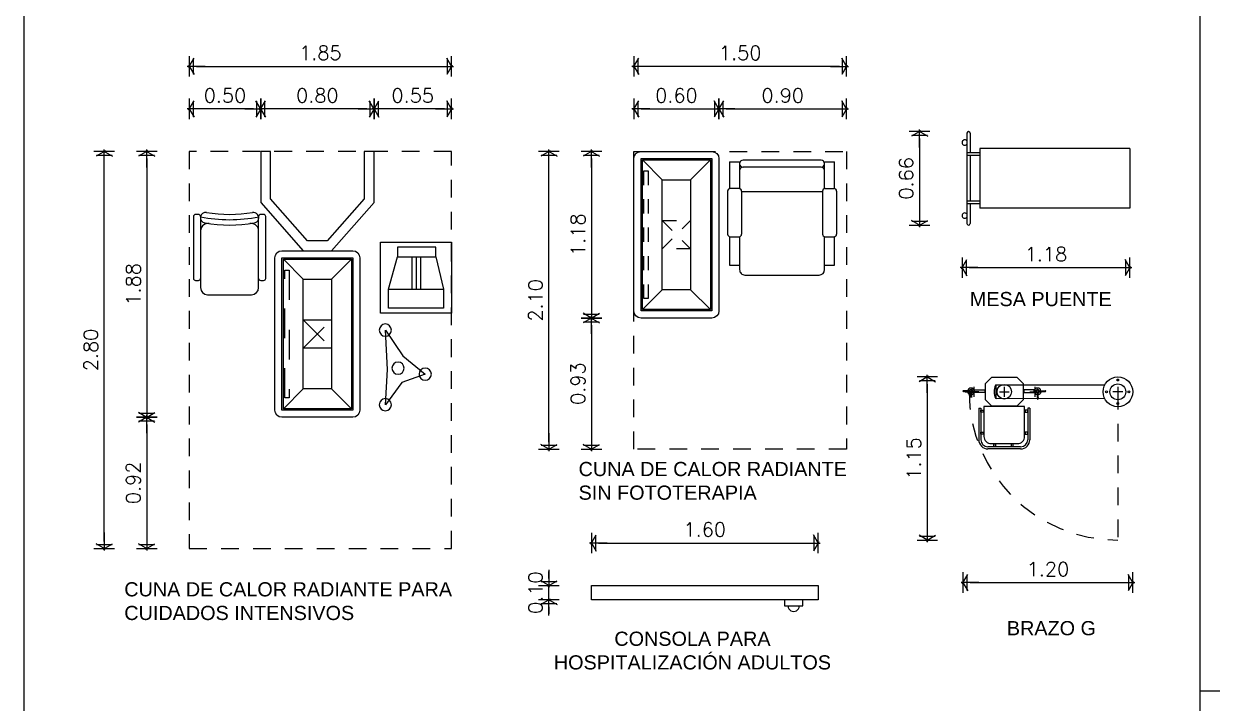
# Model space of a CAD drawing. Header units: millimetres. Extents: x 0 to 17, y -4 to 10.
# Drawn here: x 0 to 8.39, y -0.09 to 4.71 of the extents above; entities that cross this region are included whole.
import ezdxf

# ---------------------------------------------------------------- set-up
doc = ezdxf.new("R2010")
doc.units = ezdxf.units.MM
doc.header["$MEASUREMENT"] = 0
for name, pattern in [('HIDDEN1', [0.07, 0.035, -0.035]), ('HIDDEN2', [0.1875, 0.125, -0.0625]), ('TOCOCIRUGIA$0$HIDDEN1', [0.07, 0.035, -0.035])]:
    doc.linetypes.add(name, pattern=pattern)
for name, color, linetype in [('Cot', 8, 'Continuous'), ('Mob', 8, 'Continuous'), ('Proy', 9, 'HIDDEN2'), ('Tex', 2, 'Continuous')]:
    doc.layers.add(name, color=color, linetype=linetype)
doc.styles.add('ARIAL', font='arial.ttf')
doc.styles.add('ROMANS', font='romans.shx')
doc.dimstyles.new('PAÑO', dxfattribs={"dimscale": 0.5, "dimtxt": 0.2, "dimasz": 0.1, "dimexe": 0.18, "dimexo": 0.0625, "dimgap": 0.09, "dimtad": 1, "dimzin": 0, "dimdsep": 46, "dimtxsty": 'ROMANS', "dimblk1": 'COTP', "dimblk2": 'COTP', "dimsah": 1, "dimcen": 0.09, "dimse1": 1, "dimse2": 1, "dimclrd": 256, "dimclrt": 2, "dimaunit": 1, "dimadec": 0, "dimazin": 0, "dimtfac": 1, "dimtix": 1, "dimtmove": 2, "dimatfit": 0, "dimldrblk": 'COTP', "dimfxl": 0.18, "dimtolj": 1, "dimtzin": 0, "dimarcsym": 0})

# ---------------------------------------------------------------- blocks, each defined once
blk = doc.blocks.new('CUNA')
for p, q in [((-0.05, 0.5875), (-0.55, 0.5875)), ((-0.6, 0.5375), (-0.6, -0.5375)), ((-0.55, 0.5375), (-0.55, -0.5375)), ((-0.05, 0.5375), (-0.55, 0.5375)), ((-0.54, 0.5275), (-0.54, -0.5275)), ((-0.06, 0.5275), (-0.54, 0.5275)), ((-0.4, 0.3875), (-0.54, 0.5275)), ((-0.06, 0.5275), (-0.2, 0.3875)), ((-0.06, -0.5275), (-0.06, 0.5275)), ((-0.05, -0.5375), (-0.05, 0.5375)), ((0, -0.5375), (0, 0.5375)), ((-0.4, 0.3875), (-0.4, -0.3875)), ((-0.2, 0.3875), (-0.4, 0.3875)), ((-0.2, -0.3875), (-0.2, 0.3875)), ((-0.4, -0.3875), (-0.54, -0.5275)), ((-0.4, -0.3875), (-0.2, -0.3875)), ((-0.2, -0.3875), (-0.06, -0.5275)), ((-0.55, -0.5375), (-0.05, -0.5375)), ((-0.54, -0.5275), (-0.06, -0.5275)), ((-0.55, -0.5875), (-0.05, -0.5875))]:
    blk.add_line(p, q)
at = {"linetype": 'HIDDEN1'}
for p, q in [((-0.1008, 0.45), (-0.1008, -0.45)), ((-0.0708, 0.45), (-0.1008, 0.45)), ((-0.0708, -0.45), (-0.0708, 0.45)), ((-0.4, 0.1), (-0.4, -0.1)), ((-0.2, 0.1), (-0.4, 0.1)), ((-0.2, -0.1), (-0.4, 0.1)), ((-0.2, 0.1), (-0.4, -0.1)), ((-0.2, -0.1), (-0.2, 0.1)), ((-0.4, -0.1), (-0.2, -0.1)), ((-0.1008, -0.45), (-0.0708, -0.45))]:
    blk.add_line(p, q, dxfattribs=at)
for centre, start, end in [((-0.55, 0.5375), 90, 180), ((-0.05, 0.5375), 0, 90), ((-0.55, -0.5375), 180, 270), ((-0.05, -0.5375), 270, 0)]:
    blk.add_arc(centre, 0.05, start, end)
blk = doc.blocks.new('470')
for p, q in [((-0.74, 0.37), (-0.74, 0.3)), ((-0.54, 0.37), (-0.74, 0.37)), ((-0.54, 0.3657), (-0.54, 0.3043)), ((-0.219, 0.3847), (-0.521, 0.3847)), ((-0.0106, 0.37), (-0.2, 0.37)), ((-0.2, 0.3043), (-0.2, 0.3657)), ((-0.0106, 0.37), (-0.0106, 0.3)), ((-0.81, 0.262), (-0.81, -0.262)), ((-0.54, 0.3), (-0.772, 0.3)), ((-0.219, 0.2853), (-0.521, 0.2853)), ((-0.2244, -0.2853), (-0.2244, 0.2853)), ((-0.0106, 0.3), (-0.2, 0.3)), ((-0.05, -0.275), (-0.05, 0.275)), ((0, -0.275), (0, 0.275)), ((-0.772, -0.3), (-0.54, -0.3)), ((-0.74, -0.3), (-0.74, -0.37)), ((-0.54, -0.3), (-0.54, -0.37)), ((-0.219, -0.2853), (-0.521, -0.2853)), ((-0.2, -0.3), (-0.0106, -0.3)), ((-0.2, -0.3043), (-0.2, -0.3657)), ((-0.0106, -0.3), (-0.0106, -0.37)), ((-0.74, -0.37), (-0.54, -0.37)), ((-0.219, -0.3847), (-0.521, -0.3847)), ((-0.2, -0.37), (-0.0106, -0.37))]:
    blk.add_line(p, q)
for centre, radius, start, end in [((-0.521, 0.3657), 0.019, 90, 180), ((-0.219, 0.3657), 0.019, 0, 90), ((-0.772, 0.262), 0.038, 90, 180), ((-0.521, 0.3043), 0.019, 180, 270), ((-0.219, 0.3043), 0.019, 270, 0), ((-0.075, 0.275), 0.025, 0, 90), ((-0.025, 0.275), 0.025, 0, 180), ((-0.772, -0.262), 0.038, 180, 270), ((-0.521, -0.3043), 0.019, 90, 180), ((-0.219, -0.3043), 0.019, 0, 90), ((-0.075, -0.275), 0.025, 270, 0), ((-0.025, -0.275), 0.025, 180, 0), ((-0.521, -0.3657), 0.019, 180, 270), ((-0.219, -0.3657), 0.019, 270, 0)]:
    blk.add_arc(centre, radius, start, end)
blk = doc.blocks.new('COTP')
at = {"color": 0}
for p, q in [((-2.24, 0), (0.28, 0)), ((0, -1.45), (0, 1.45))]:
    blk.add_line(p, q, dxfattribs=at)
at = {"color": 2}
for p, q in [((0.1, -0.17), (-0.67, 1.16)), ((0.1, 0.17), (-0.67, -1.16)), ((-0.56, -1.11), (-0.56, 1.11))]:
    blk.add_line(p, q, dxfattribs=at)
blk = doc.blocks.new('*D58')
at = {"layer": 'Cot', "lineweight": -2, "transparency": 16777216}
blk.add_line((4.3553, 4.1046), (4.8553, 4.1046), dxfattribs=at)
at = {"layer": 'Defpoints', "color": 0, "transparency": 16777216}
for p in [(4.9053, 4.1046), (4.3053, 3.8046), (4.9053, 3.7546)]:
    blk.add_point(p, dxfattribs=at)
at = {"layer": 'Cot', "lineweight": -2, "transparency": 16777216, "xscale": 0.05, "yscale": 0.05, "zscale": 0.05, "rotation": 180}
blk.add_blockref('COTP', (4.3053, 4.1046), dxfattribs=at)
at = {"layer": 'Cot', "lineweight": -2, "transparency": 16777216, "xscale": 0.05, "yscale": 0.05, "zscale": 0.05}
blk.add_blockref('COTP', (4.9053, 4.1046), dxfattribs=at)
at = {"layer": 'Cot', "color": 2, "transparency": 16777216, "insert": (4.6053, 4.1996), "char_height": 0.1, "attachment_point": 5, "style": 'ROMANS'}
blk.add_mtext('\\A1;0.60', dxfattribs=at)
blk = doc.blocks.new('*D59')
at = {"layer": 'Cot', "lineweight": -2, "transparency": 16777216}
blk.add_line((4.9553, 4.1046), (5.7553, 4.1046), dxfattribs=at)
at = {"layer": 'Defpoints', "color": 0, "transparency": 16777216}
for p in [(5.8053, 4.1046), (5.8053, 3.8046), (4.9053, 3.7546)]:
    blk.add_point(p, dxfattribs=at)
at = {"layer": 'Cot', "lineweight": -2, "transparency": 16777216, "xscale": 0.05, "yscale": 0.05, "zscale": 0.05, "rotation": 180}
blk.add_blockref('COTP', (4.9053, 4.1046), dxfattribs=at)
at = {"layer": 'Cot', "lineweight": -2, "transparency": 16777216, "xscale": 0.05, "yscale": 0.05, "zscale": 0.05}
blk.add_blockref('COTP', (5.8053, 4.1046), dxfattribs=at)
at = {"layer": 'Cot', "color": 2, "transparency": 16777216, "insert": (5.3553, 4.1996), "char_height": 0.1, "attachment_point": 5, "style": 'ROMANS'}
blk.add_mtext('\\A1;0.90', dxfattribs=at)
blk = doc.blocks.new('*D60')
at = {"layer": 'Cot', "lineweight": -2, "transparency": 16777216}
blk.add_line((5.7553, 4.4046), (4.3553, 4.4046), dxfattribs=at)
at = {"layer": 'Defpoints', "color": 0, "transparency": 16777216}
for p in [(4.3053, 4.4046), (4.3053, 3.8046), (5.8053, 3.8046)]:
    blk.add_point(p, dxfattribs=at)
at = {"layer": 'Cot', "lineweight": -2, "transparency": 16777216, "xscale": 0.05, "yscale": 0.05, "zscale": 0.05, "rotation": 180}
blk.add_blockref('COTP', (4.3053, 4.4046), dxfattribs=at)
at = {"layer": 'Cot', "lineweight": -2, "transparency": 16777216, "xscale": 0.05, "yscale": 0.05, "zscale": 0.05}
blk.add_blockref('COTP', (5.8053, 4.4046), dxfattribs=at)
at = {"layer": 'Cot', "color": 2, "transparency": 16777216, "insert": (5.0553, 4.4996), "char_height": 0.1, "attachment_point": 5, "style": 'ROMANS'}
blk.add_mtext('\\A1;1.50', dxfattribs=at)
blk = doc.blocks.new('*D61')
at = {"layer": 'Cot', "lineweight": -2, "transparency": 16777216}
blk.add_line((4.0053, 3.7546), (4.0053, 2.6796), dxfattribs=at)
at = {"layer": 'Defpoints', "color": 0, "transparency": 16777216}
for p in [(4.6053, 3.8046), (4.0053, 2.6296), (4.6053, 2.6296)]:
    blk.add_point(p, dxfattribs=at)
at = {"layer": 'Cot', "lineweight": -2, "transparency": 16777216, "xscale": 0.05, "yscale": 0.05, "zscale": 0.05}
for p, rotation in [((4.0053, 3.8046), 90), ((4.0053, 2.6296), 270)]:
    blk.add_blockref('COTP', p, dxfattribs=dict(at, rotation=rotation))
at = {"layer": 'Cot', "color": 2, "transparency": 16777216, "insert": (3.9103, 3.2171), "char_height": 0.1, "attachment_point": 5, "rotation": 90, "style": 'ROMANS'}
blk.add_mtext('\\A1;1.18', dxfattribs=at)
blk = doc.blocks.new('*D62')
at = {"layer": 'Cot', "lineweight": -2, "transparency": 16777216}
blk.add_line((4.0053, 2.5796), (4.0053, 1.7546), dxfattribs=at)
at = {"layer": 'Defpoints', "color": 0, "transparency": 16777216}
for p in [(4.6053, 2.6296), (4.0053, 1.7046), (4.3053, 1.7046)]:
    blk.add_point(p, dxfattribs=at)
at = {"layer": 'Cot', "lineweight": -2, "transparency": 16777216, "xscale": 0.05, "yscale": 0.05, "zscale": 0.05}
for p, rotation in [((4.0053, 2.6296), 90), ((4.0053, 1.7046), 270)]:
    blk.add_blockref('COTP', p, dxfattribs=dict(at, rotation=rotation))
at = {"layer": 'Cot', "color": 2, "transparency": 16777216, "insert": (3.9103, 2.1671), "char_height": 0.1, "attachment_point": 5, "rotation": 90, "style": 'ROMANS'}
blk.add_mtext('\\A1;0.93', dxfattribs=at)
blk = doc.blocks.new('*D63')
at = {"layer": 'Cot', "lineweight": -2, "transparency": 16777216}
blk.add_line((3.7053, 1.7546), (3.7053, 3.7546), dxfattribs=at)
at = {"layer": 'Defpoints', "color": 0, "transparency": 16777216}
for p in [(3.7053, 3.8046), (4.3053, 3.8046), (4.3053, 1.7046)]:
    blk.add_point(p, dxfattribs=at)
at = {"layer": 'Cot', "lineweight": -2, "transparency": 16777216, "xscale": 0.05, "yscale": 0.05, "zscale": 0.05}
for p, rotation in [((3.7053, 3.8046), 90), ((3.7053, 1.7046), 270)]:
    blk.add_blockref('COTP', p, dxfattribs=dict(at, rotation=rotation))
at = {"layer": 'Cot', "color": 2, "transparency": 16777216, "insert": (3.6103, 2.7546), "char_height": 0.1, "attachment_point": 5, "rotation": 90, "style": 'ROMANS'}
blk.add_mtext('\\A1;2.10', dxfattribs=at)
blk = doc.blocks.new('TOCOCIRUGIA$0$CUNA')
for p, q in [((-0.05, 0.5875), (-0.55, 0.5875)), ((-0.6, 0.5375), (-0.6, -0.5375)), ((-0.55, 0.5375), (-0.55, -0.5375)), ((-0.05, 0.5375), (-0.55, 0.5375)), ((-0.54, 0.5275), (-0.54, -0.5275)), ((-0.06, 0.5275), (-0.54, 0.5275)), ((-0.4, 0.3875), (-0.54, 0.5275)), ((-0.06, 0.5275), (-0.2, 0.3875)), ((-0.06, -0.5275), (-0.06, 0.5275)), ((-0.05, -0.5375), (-0.05, 0.5375)), ((0, -0.5375), (0, 0.5375)), ((-0.4, 0.3875), (-0.4, -0.3875)), ((-0.2, 0.3875), (-0.4, 0.3875)), ((-0.2, -0.3875), (-0.2, 0.3875)), ((-0.4, -0.3875), (-0.54, -0.5275)), ((-0.4, -0.3875), (-0.2, -0.3875)), ((-0.2, -0.3875), (-0.06, -0.5275)), ((-0.55, -0.5375), (-0.05, -0.5375)), ((-0.54, -0.5275), (-0.06, -0.5275)), ((-0.55, -0.5875), (-0.05, -0.5875))]:
    blk.add_line(p, q)
at = {"linetype": 'TOCOCIRUGIA$0$HIDDEN1', "ltscale": 6}
for p, q in [((-0.1008, 0.45), (-0.1008, -0.45)), ((-0.0708, 0.45), (-0.1008, 0.45)), ((-0.0708, -0.45), (-0.0708, 0.45)), ((-0.2, 0.1), (-0.4, 0.1)), ((-0.2, -0.1), (-0.4, 0.1)), ((-0.2, 0.1), (-0.4, -0.1)), ((-0.4, -0.1), (-0.2, -0.1)), ((-0.1008, -0.45), (-0.0708, -0.45))]:
    blk.add_line(p, q, dxfattribs=at)
at = {"linetype": 'TOCOCIRUGIA$0$HIDDEN1'}
for p, q in [((-0.4, 0.1), (-0.4, -0.1)), ((-0.2, -0.1), (-0.2, 0.1))]:
    blk.add_line(p, q, dxfattribs=at)
for centre, start, end in [((-0.55, 0.5375), 90, 180), ((-0.05, 0.5375), 0, 90), ((-0.55, -0.5375), 180, 270), ((-0.05, -0.5375), 270, 0)]:
    blk.add_arc(centre, 0.05, start, end)
blk = doc.blocks.new('TOCOCIRUGIA$0$999')
at = {"linetype": 'Continuous', "ltscale": 0.01}
for p, q in [((-0.015, 0.255), (-0.4512, 0.255)), ((-0.015, 0.205), (-0.5162, 0.205)), ((-0.4662, 0.24), (-0.4662, 0.22)), ((0, 0.22), (0, 0.24)), ((-0.5662, 0.155), (-0.5662, -0.155)), ((-0.0654, 0.143), (-0.0654, 0.155)), ((-0.0654, -0.155), (-0.0654, -0.143)), ((-0.5162, -0.205), (-0.015, -0.205)), ((-0.4662, -0.22), (-0.4662, -0.24)), ((0, -0.24), (0, -0.22)), ((-0.4512, -0.255), (-0.015, -0.255))]:
    blk.add_line(p, q, dxfattribs=at)
for centre, radius, start, end in [((-0.4512, 0.24), 0.015, 90, 180), ((-0.015, 0.24), 0.015, 0, 90), ((-0.5162, 0.155), 0.05, 90, 180), ((-0.4512, 0.22), 0.015, 180, 270), ((-0.1154, 0.155), 0.05, 0, 90), ((1, 0), 1.075, 170.65019, 189.34981), ((-0.0237, 0.1686), 0.0375, 350.65019, 170.65019), ((1, 0), 1.0375, 168.57915, 191.42085), ((-0.015, 0.22), 0.015, 270, 0), ((1, 0), 1, 170.65019, 189.34981), ((-0.5162, -0.155), 0.05, 180, 270), ((-0.1154, -0.155), 0.05, 270, 0), ((-0.0237, -0.1686), 0.0375, 189.34981, 9.34981), ((-0.4512, -0.22), 0.015, 90, 180), ((-0.4512, -0.24), 0.015, 180, 270), ((-0.015, -0.22), 0.015, 0, 90), ((-0.015, -0.24), 0.015, 270, 0)]:
    blk.add_arc(centre, radius, start, end, dxfattribs=at)
blk = doc.blocks.new('TOCOCIRUGIA$0$632')
at = {"linetype": 'Continuous'}
blk.add_lwpolyline([(0.2687, -0.0895), (0.0864, 0.0339), (-0.0421, 0.1923), (-0.1018, 0.0267), (-0.2575, -0.0895), (-0.0089, -0.0744), (0.2687, -0.0895)], dxfattribs=at)
for centre in [(-0.0421, 0.1923), (0, 0), (-0.2575, -0.0895), (0.2687, -0.0895)]:
    blk.add_circle(centre, 0.043, dxfattribs=at)
blk = doc.blocks.new('TOCOCIRUGIA$0$monittor')
for p, q in [((-0.0339, -0.3328), (-0.0339, -0.1049)), ((-0.0039, -0.3328), (-0.0039, -0.1049)), ((0.0261, -0.3328), (0.0261, -0.1049)), ((0.1938, -0.3328), (-0.1938, -0.3328))]:
    blk.add_line(p, q)
blk.add_lwpolyline([(-0.25, -0.5), (0.25, -0.5), (0.25, 0), (-0.25, 0)], close=True)
blk.add_lwpolyline([(-0.1395, -0.1049), (-0.1938, -0.3328), (-0.1938, -0.4648), (0.1938, -0.4648), (0.1938, -0.3328), (0.1317, -0.1049), (-0.1395, -0.1049), (-0.1395, -0.0352), (0.1317, -0.0352), (0.1317, -0.1049)])
blk = doc.blocks.new('*D68')
at = {"layer": 'Cot', "lineweight": -2, "transparency": 16777216}
blk.add_line((2.9677, 4.1046), (2.5216, 4.1046), dxfattribs=at)
at = {"layer": 'Defpoints', "color": 0, "transparency": 16777216}
for p in [(2.4716, 4.1046), (3.0177, 3.8046), (2.4716, 3.6246)]:
    blk.add_point(p, dxfattribs=at)
at = {"layer": 'Cot', "lineweight": -2, "transparency": 16777216, "xscale": 0.05, "yscale": 0.05, "zscale": 0.05, "rotation": 180}
blk.add_blockref('COTP', (2.4716, 4.1046), dxfattribs=at)
at = {"layer": 'Cot', "lineweight": -2, "transparency": 16777216, "xscale": 0.05, "yscale": 0.05, "zscale": 0.05}
blk.add_blockref('COTP', (3.0177, 4.1046), dxfattribs=at)
at = {"layer": 'Cot', "color": 2, "transparency": 16777216, "insert": (2.7446, 4.1996), "char_height": 0.1, "attachment_point": 5, "style": 'ROMANS'}
blk.add_mtext('\\A1;0.55', dxfattribs=at)
blk = doc.blocks.new('*D69')
at = {"layer": 'Cot', "lineweight": -2, "transparency": 16777216}
blk.add_line((2.4216, 4.1046), (1.7216, 4.1046), dxfattribs=at)
at = {"layer": 'Defpoints', "color": 0, "transparency": 16777216}
for p in [(1.6716, 4.1046), (1.6716, 3.6246), (2.4716, 3.6246)]:
    blk.add_point(p, dxfattribs=at)
at = {"layer": 'Cot', "lineweight": -2, "transparency": 16777216, "xscale": 0.05, "yscale": 0.05, "zscale": 0.05, "rotation": 180}
blk.add_blockref('COTP', (1.6716, 4.1046), dxfattribs=at)
at = {"layer": 'Cot', "lineweight": -2, "transparency": 16777216, "xscale": 0.05, "yscale": 0.05, "zscale": 0.05}
blk.add_blockref('COTP', (2.4716, 4.1046), dxfattribs=at)
at = {"layer": 'Cot', "color": 2, "transparency": 16777216, "insert": (2.0716, 4.1996), "char_height": 0.1, "attachment_point": 5, "style": 'ROMANS'}
blk.add_mtext('\\A1;0.80', dxfattribs=at)
blk = doc.blocks.new('*D70')
at = {"layer": 'Cot', "lineweight": -2, "transparency": 16777216}
blk.add_line((1.6216, 4.1046), (1.2177, 4.1046), dxfattribs=at)
at = {"layer": 'Defpoints', "color": 0, "transparency": 16777216}
for p in [(1.1677, 4.1046), (1.1677, 3.8046), (1.6716, 3.6246)]:
    blk.add_point(p, dxfattribs=at)
at = {"layer": 'Cot', "lineweight": -2, "transparency": 16777216, "xscale": 0.05, "yscale": 0.05, "zscale": 0.05, "rotation": 180}
blk.add_blockref('COTP', (1.1677, 4.1046), dxfattribs=at)
at = {"layer": 'Cot', "lineweight": -2, "transparency": 16777216, "xscale": 0.05, "yscale": 0.05, "zscale": 0.05}
blk.add_blockref('COTP', (1.6716, 4.1046), dxfattribs=at)
at = {"layer": 'Cot', "color": 2, "transparency": 16777216, "insert": (1.4196, 4.1996), "char_height": 0.1, "attachment_point": 5, "style": 'ROMANS'}
blk.add_mtext('\\A1;0.50', dxfattribs=at)
blk = doc.blocks.new('*D71')
at = {"layer": 'Cot', "lineweight": -2, "transparency": 16777216}
blk.add_line((1.2177, 4.4046), (2.9677, 4.4046), dxfattribs=at)
at = {"layer": 'Defpoints', "color": 0, "transparency": 16777216}
for p in [(3.0177, 4.4046), (1.1677, 3.8046), (3.0177, 3.8046)]:
    blk.add_point(p, dxfattribs=at)
at = {"layer": 'Cot', "lineweight": -2, "transparency": 16777216, "xscale": 0.05, "yscale": 0.05, "zscale": 0.05, "rotation": 180}
blk.add_blockref('COTP', (1.1677, 4.4046), dxfattribs=at)
at = {"layer": 'Cot', "lineweight": -2, "transparency": 16777216, "xscale": 0.05, "yscale": 0.05, "zscale": 0.05}
blk.add_blockref('COTP', (3.0177, 4.4046), dxfattribs=at)
at = {"layer": 'Cot', "color": 2, "transparency": 16777216, "insert": (2.0927, 4.4996), "char_height": 0.1, "attachment_point": 5, "style": 'ROMANS'}
blk.add_mtext('\\A1;1.85', dxfattribs=at)
blk = doc.blocks.new('*D72')
at = {"layer": 'Cot', "lineweight": -2, "transparency": 16777216}
blk.add_line((0.8677, 3.7546), (0.8677, 1.9796), dxfattribs=at)
at = {"layer": 'Defpoints', "color": 0, "transparency": 16777216}
for p in [(1.7416, 3.8046), (0.8677, 1.9296), (2.0716, 1.9296)]:
    blk.add_point(p, dxfattribs=at)
at = {"layer": 'Cot', "lineweight": -2, "transparency": 16777216, "xscale": 0.05, "yscale": 0.05, "zscale": 0.05}
for p, rotation in [((0.8677, 3.8046), 90), ((0.8677, 1.9296), 270)]:
    blk.add_blockref('COTP', p, dxfattribs=dict(at, rotation=rotation))
at = {"layer": 'Cot', "color": 2, "transparency": 16777216, "insert": (0.7727, 2.8671), "char_height": 0.1, "attachment_point": 5, "rotation": 90, "style": 'ROMANS'}
blk.add_mtext('\\A1;1.88', dxfattribs=at)
blk = doc.blocks.new('*D73')
at = {"layer": 'Cot', "lineweight": -2, "transparency": 16777216}
blk.add_line((0.8677, 1.8796), (0.8677, 1.0546), dxfattribs=at)
at = {"layer": 'Defpoints', "color": 0, "transparency": 16777216}
for p in [(2.0716, 1.9296), (0.8677, 1.0046), (1.1677, 1.0046)]:
    blk.add_point(p, dxfattribs=at)
at = {"layer": 'Cot', "lineweight": -2, "transparency": 16777216, "xscale": 0.05, "yscale": 0.05, "zscale": 0.05}
for p, rotation in [((0.8677, 1.9296), 90), ((0.8677, 1.0046), 270)]:
    blk.add_blockref('COTP', p, dxfattribs=dict(at, rotation=rotation))
at = {"layer": 'Cot', "color": 2, "transparency": 16777216, "insert": (0.7727, 1.4671), "char_height": 0.1, "attachment_point": 5, "rotation": 90, "style": 'ROMANS'}
blk.add_mtext('\\A1;0.92', dxfattribs=at)
blk = doc.blocks.new('*D74')
at = {"layer": 'Cot', "lineweight": -2, "transparency": 16777216}
blk.add_line((0.5677, 1.0546), (0.5677, 3.7546), dxfattribs=at)
at = {"layer": 'Defpoints', "color": 0, "transparency": 16777216}
for p in [(0.5677, 3.8046), (1.1677, 3.8046), (1.1677, 1.0046)]:
    blk.add_point(p, dxfattribs=at)
at = {"layer": 'Cot', "lineweight": -2, "transparency": 16777216, "xscale": 0.05, "yscale": 0.05, "zscale": 0.05}
for p, rotation in [((0.5677, 3.8046), 90), ((0.5677, 1.0046), 270)]:
    blk.add_blockref('COTP', p, dxfattribs=dict(at, rotation=rotation))
at = {"layer": 'Cot', "color": 2, "transparency": 16777216, "insert": (0.4727, 2.4046), "char_height": 0.1, "attachment_point": 5, "rotation": 90, "style": 'ROMANS'}
blk.add_mtext('\\A1;2.80', dxfattribs=at)
blk = doc.blocks.new('BRAZO G')
for p, q in [((-0.035, 0), (0.035, 0)), ((0, 0.035), (0, -0.035)), ((-0.035, -0.5856), (0.0367, -0.5856)), ((0.0002, -0.5206), (-0.0078, -0.5206)), ((-0.0078, -0.5569), (-0.0078, -0.5206)), ((-0.0059, -0.5203), (-0.0059, -0.5124)), ((-0.0018, -0.5203), (-0.0018, -0.5124)), ((0, -0.6206), (0, -0.5505)), ((0.0002, -0.5206), (0.0002, -0.5564)), ((0.0041, -0.5685), (0.0404, -0.5685)), ((0.0404, -0.5605), (0.0046, -0.5605)), ((0.0404, -0.5685), (0.0404, -0.5605)), ((0.0408, -0.5623), (0.0486, -0.5623)), ((0.0408, -0.5664), (0.0486, -0.5664)), ((-0.0551, -0.6653), (-0.1, -0.7102)), ((0.0551, -0.6653), (-0.0551, -0.6653)), ((0.0551, -0.6653), (0.1, -0.7102)), ((0.1151, -0.6203), (0.1151, -0.6353)), ((0.1151, -0.6203), (0.3381, -0.6203)), ((0.1151, -0.6353), (0.3381, -0.6353)), ((-0.1, -0.7102), (-0.1, -0.8907)), ((0.1, -0.8907), (0.1, -0.7102)), ((0.1036, -0.7099), (0.1036, -0.8904)), ((0.3881, -0.6853), (0.3881, -0.9153)), ((0.4031, -0.6853), (0.4031, -0.9153)), ((-0.035, -0.8003), (0.0367, -0.8003)), ((0, -0.8353), (0, -0.7652)), ((-0.0554, -0.9353), (-0.1, -0.8907)), ((-0.0466, -0.8581), (-0.0466, -0.8625)), ((0.0462, -0.8581), (0.0462, -0.8625)), ((0.0554, -0.9353), (0.1, -0.8907)), ((-0.0554, -0.9353), (0.0554, -0.9353)), ((0, -0.9795), (0, -1.0496)), ((0.1151, -0.9803), (0.1151, -0.9653)), ((0.1151, -0.9653), (0.3381, -0.9653)), ((0.1151, -0.9803), (0.3381, -0.9803)), ((-0.035, -1.0146), (0.0367, -1.0146)), ((-0.0078, -1.0432), (-0.0078, -1.0795)), ((0.0002, -1.0795), (-0.0078, -1.0795)), ((-0.0059, -1.0798), (-0.0059, -1.0877)), ((-0.0018, -1.0798), (-0.0018, -1.0877)), ((0.0002, -1.0795), (0.0002, -1.0437)), ((0.0041, -1.0316), (0.0404, -1.0316)), ((0.0404, -1.0396), (0.0046, -1.0396))]:
    blk.add_line(p, q)
at = {"linetype": 'HIDDEN2'}
blk.add_line((0, 0.0016), (1.0457, 0.0016), dxfattribs=at)
blk.add_lwpolyline([(0.048, -0.0922), (0.0488, -0.8569), (-0.0482, -0.8569), (-0.049, -0.0912)])
for points in [[(-0.0132, -0.5897), (-0.0132, -0.6624), (0.0041, -0.6624), (0.0041, -0.5897)], [(0.1307, -0.6533), (0.1439, -0.6533), (0.1439, -0.6353), (0.1307, -0.6353)], [(0.286, -0.6533), (0.2992, -0.6533), (0.2992, -0.6353), (0.286, -0.6353)], [(0.3677, -0.7386), (0.3677, -0.7518), (0.3857, -0.7518), (0.3857, -0.7386)], [(0.3677, -0.8746), (0.3677, -0.8614), (0.3857, -0.8614), (0.3857, -0.8746)], [(-0.0132, -1.0104), (-0.0132, -0.9377), (0.0041, -0.9377), (0.0041, -1.0104)], [(0.1307, -0.9473), (0.1439, -0.9473), (0.1439, -0.9653), (0.1307, -0.9653)], [(0.286, -0.9473), (0.2992, -0.9473), (0.2992, -0.9653), (0.286, -0.9653)]]:
    blk.add_lwpolyline(points, close=True)
blk.add_lwpolyline([(0.1036, -0.6569), (0.1036, -0.9437), (0.3153, -0.9437, 0.414214), (0.3653, -0.8937), (0.3653, -0.7069, 0.414214), (0.3153, -0.6569)], format="xyb", close=True)
for centre, radius in [((0.0004, 0.0015), 0.1051), ((0.0007, 0.0795), 0.00674), ((-0.083, -0.0001), 0.00674), ((0.0004, 0.0008), 0.0563), ((0.083, -0.0001), 0.00674), ((0.0007, -0.0795), 0.00674), ((-0.0031, -0.5645), 0.00847), ((0, -0.8003), 0.0513), ((-0.0031, -1.0357), 0.00847)]:
    blk.add_circle(centre, radius)
blk.add_arc((-0.003, -0.0004), 1.0488, 270.19618, 0.10682, dxfattribs=at)
for centre, radius, start, end in [((-0.0031, -0.5645), 0.0235, 101.53708, 350.16641), ((-0.0035, -0.5645), 0.0127, 109.47141, 341.56241), ((-0.0039, -0.5109), 0.00256, 323.17814, 216.82186), ((-0.0031, -0.5645), 0.0235, 9.74205, 81.95228), ((-0.0035, -0.5645), 0.0127, 18.26158, 72.76505), ((0.0501, -0.5644), 0.00256, 233.17814, 126.82186), ((0.3381, -0.6853), 0.065, 0, 90), ((0.3381, -0.6853), 0.05, 0, 90), ((-0.0002, -0.763), 0.1097, 244.96936, 295.03064), ((0.3381, -0.9153), 0.05, 270, 0), ((0.3381, -0.9153), 0.065, 270, 0), ((-0.0031, -1.0357), 0.0235, 9.83359, 258.46292), ((-0.0035, -1.0357), 0.0127, 18.43759, 250.52859), ((-0.0039, -1.0892), 0.00256, 143.17814, 36.82186), ((-0.0035, -1.0357), 0.0127, 287.23495, 341.73842), ((-0.0031, -1.0357), 0.0235, 278.04772, 350.25795)]:
    blk.add_arc(centre, radius, start, end)
blk = doc.blocks.new('*D76')
at = {"layer": 'Cot', "lineweight": -2, "transparency": 16777216}
blk.add_line((6.3753, 2.1642), (6.3753, 1.1138), dxfattribs=at)
at = {"layer": 'Defpoints', "color": 0, "transparency": 16777216}
for p in [(7.7206, 2.2142), (6.3753, 1.0638), (7.7206, 1.0638)]:
    blk.add_point(p, dxfattribs=at)
at = {"layer": 'Cot', "lineweight": -2, "transparency": 16777216, "xscale": 0.05, "yscale": 0.05, "zscale": 0.05}
for p, rotation in [((6.3753, 2.2142), 90), ((6.3753, 1.0638), 270)]:
    blk.add_blockref('COTP', p, dxfattribs=dict(at, rotation=rotation))
at = {"layer": 'Cot', "color": 2, "transparency": 16777216, "insert": (6.2803, 1.639), "char_height": 0.1, "attachment_point": 5, "rotation": 90, "style": 'ROMANS'}
blk.add_mtext('\\A1;1.15', dxfattribs=at)
blk = doc.blocks.new('*D77')
at = {"layer": 'Cot', "lineweight": -2, "transparency": 16777216}
blk.add_line((6.6773, 0.7638), (7.7756, 0.7638), dxfattribs=at)
at = {"layer": 'Defpoints', "color": 0, "transparency": 16777216}
for p in [(6.6273, 2.1134), (7.8256, 2.1087), (7.8256, 0.7638)]:
    blk.add_point(p, dxfattribs=at)
at = {"layer": 'Cot', "lineweight": -2, "transparency": 16777216, "xscale": 0.05, "yscale": 0.05, "zscale": 0.05, "rotation": 180}
blk.add_blockref('COTP', (6.6273, 0.7638), dxfattribs=at)
at = {"layer": 'Cot', "lineweight": -2, "transparency": 16777216, "xscale": 0.05, "yscale": 0.05, "zscale": 0.05}
blk.add_blockref('COTP', (7.8256, 0.7638), dxfattribs=at)
at = {"layer": 'Cot', "color": 2, "transparency": 16777216, "insert": (7.2265, 0.8588), "char_height": 0.1, "attachment_point": 5, "style": 'ROMANS'}
blk.add_mtext('\\A1;1.20', dxfattribs=at)
blk = doc.blocks.new('A$C589A3E51')
at = {"linetype": 'Continuous'}
for p, q in [((0.12, 1.1843, 0), (0.12, 0.1243, 0)), ((0.12, 1.1843, 0), (0.54, 1.1843, 0)), ((0.54, 1.1843, 0), (0.54, 0.1243, 0)), ((0.12, 0.1243, 0), (0.54, 0.1243, 0)), ((0.149, 0.1243, 0), (0.149, 0.0343, 0)), ((0.168, 0.1243, 0), (0.168, 0.0343, 0)), ((0.492, 0.1243, 0), (0.492, 0.0343, 0)), ((0.511, 0.1243, 0), (0.511, 0.0343, 0)), ((0.0115, 0.0573, 0), (0.149, 0.0573, 0)), ((0.0115, 0.0343, 0), (0.6485, 0.0343, 0)), ((0.168, 0.0573, 0), (0.492, 0.0573, 0)), ((0.511, 0.0573, 0), (0.6485, 0.0573, 0))]:
    blk.add_line(p, q, dxfattribs=at)
for centre, radius, start, end in [((0.0115, 0.0458, 0), 0.0115, 90, 270), ((0.0773, 0.019, 0), 0.019, 126.4357, 53.5643), ((0.5927, 0.019, 0), 0.019, 126.4357, 53.5643), ((0.6485, 0.0458, 0), 0.0115, 270, 90)]:
    blk.add_arc(centre, radius, start, end, dxfattribs=at)
blk = doc.blocks.new('11160260')
blk.add_lwpolyline([(-0.0656, 0), (-0.0656, -0.0434), (0.0656, -0.0434), (0.0656, 0)], close=True)
blk.add_arc((0, -0.0434), 0.0395, 180, 0)
blk = doc.blocks.new('A$C3C795436')
at = {"linetype": 'Continuous'}
blk.add_lwpolyline([(0, 0), (0, 1.6), (0.1, 1.6), (0.1, 0)], close=True, dxfattribs=at)
at = {"rotation": 90}
blk.add_blockref('11160260', (0.1, 1.4273), dxfattribs=at)
blk = doc.blocks.new('*D79')
at = {"layer": 'Cot', "lineweight": -2, "transparency": 16777216}
blk.add_line((4.0553, 1.0429), (5.5553, 1.0429), dxfattribs=at)
at = {"layer": 'Defpoints', "color": 0, "transparency": 16777216}
for p in [(5.6053, 1.0429), (4.0053, 0.7429), (5.6053, 0.7429)]:
    blk.add_point(p, dxfattribs=at)
at = {"layer": 'Cot', "lineweight": -2, "transparency": 16777216, "xscale": 0.05, "yscale": 0.05, "zscale": 0.05, "rotation": 180}
blk.add_blockref('COTP', (4.0053, 1.0429), dxfattribs=at)
at = {"layer": 'Cot', "lineweight": -2, "transparency": 16777216, "xscale": 0.05, "yscale": 0.05, "zscale": 0.05}
blk.add_blockref('COTP', (5.6053, 1.0429), dxfattribs=at)
at = {"layer": 'Cot', "color": 2, "transparency": 16777216, "insert": (4.8053, 1.1379), "char_height": 0.1, "attachment_point": 5, "style": 'ROMANS'}
blk.add_mtext('\\A1;1.60', dxfattribs=at)
blk = doc.blocks.new('*D80')
at = {"layer": 'Cot', "lineweight": -2, "transparency": 16777216}
for p, q in [((3.7053, 0.7929), (3.7053, 0.8429)), ((3.7053, 0.6429), (3.7053, 0.7429)), ((3.7053, 0.5929), (3.7053, 0.5429))]:
    blk.add_line(p, q, dxfattribs=at)
at = {"layer": 'Defpoints', "color": 0, "transparency": 16777216}
for p in [(3.7053, 0.7429), (4.0053, 0.7429), (4.0053, 0.6429)]:
    blk.add_point(p, dxfattribs=at)
at = {"layer": 'Cot', "lineweight": -2, "transparency": 16777216, "xscale": 0.05, "yscale": 0.05, "zscale": 0.05}
for p, rotation in [((3.7053, 0.7429), 270), ((3.7053, 0.6429), 90)]:
    blk.add_blockref('COTP', p, dxfattribs=dict(at, rotation=rotation))
at = {"layer": 'Cot', "color": 2, "transparency": 16777216, "insert": (3.6103, 0.6929), "char_height": 0.1, "attachment_point": 5, "rotation": 90, "style": 'ROMANS'}
blk.add_mtext('\\A1;0.10', dxfattribs=at)
blk = doc.blocks.new('*D81')
at = {"layer": 'Cot', "lineweight": -2, "transparency": 16777216}
blk.add_line((6.6708, 2.985), (7.7551, 2.985), dxfattribs=at)
at = {"layer": 'Defpoints', "color": 0, "transparency": 16777216}
for p in [(6.6208, 3.8677), (7.8051, 3.615), (7.8051, 2.985)]:
    blk.add_point(p, dxfattribs=at)
at = {"layer": 'Cot', "lineweight": -2, "transparency": 16777216, "xscale": 0.05, "yscale": 0.05, "zscale": 0.05, "rotation": 180}
blk.add_blockref('COTP', (6.6208, 2.985), dxfattribs=at)
at = {"layer": 'Cot', "lineweight": -2, "transparency": 16777216, "xscale": 0.05, "yscale": 0.05, "zscale": 0.05}
blk.add_blockref('COTP', (7.8051, 2.985), dxfattribs=at)
at = {"layer": 'Cot', "color": 2, "transparency": 16777216, "insert": (7.213, 3.08), "char_height": 0.1, "attachment_point": 5, "style": 'ROMANS'}
blk.add_mtext('\\A1;1.18', dxfattribs=at)
blk = doc.blocks.new('*D82')
at = {"layer": 'Cot', "lineweight": -2, "transparency": 16777216}
blk.add_line((6.3208, 3.895), (6.3208, 3.335), dxfattribs=at)
at = {"layer": 'Defpoints', "color": 0, "transparency": 16777216}
for p in [(6.6666, 3.945), (6.3208, 3.285), (6.6666, 3.285)]:
    blk.add_point(p, dxfattribs=at)
at = {"layer": 'Cot', "lineweight": -2, "transparency": 16777216, "xscale": 0.05, "yscale": 0.05, "zscale": 0.05}
for p, rotation in [((6.3208, 3.945), 90), ((6.3208, 3.285), 270)]:
    blk.add_blockref('COTP', p, dxfattribs=dict(at, rotation=rotation))
at = {"layer": 'Cot', "color": 2, "transparency": 16777216, "insert": (6.2258, 3.615), "char_height": 0.1, "attachment_point": 5, "rotation": 90, "style": 'ROMANS'}
blk.add_mtext('\\A1;0.66', dxfattribs=at)

msp = doc.modelspace()

# ---------------------------------------------------------------- linework, layer by layer
at = {"layer": 'Mob'}
msp.add_lwpolyline([(2.4716, 3.8046), (2.4016, 3.8046), (2.4016, 3.4711), (2.14, 3.1746), (2.0032, 3.1746), (1.7416, 3.4711), (1.7416, 3.8046), (1.6716, 3.8046), (1.6716, 3.4446), (1.9716, 3.1046), (2.1716, 3.1046), (2.4716, 3.4446)], close=True, dxfattribs=at)
at = {"layer": 'Proy'}
for points in [[(3.0177, 3.8046), (1.1677, 3.8046), (1.1677, 1.0046), (3.0177, 1.0046)], [(4.3053, 3.8046), (5.8053, 3.8046), (5.8053, 1.7046), (4.3053, 1.7046)]]:
    msp.add_lwpolyline(points, close=True, dxfattribs=at)
at = {"layer": 'Tex'}
for points in [[(8.3, 0), (17, 0), (17, 9.25), (0, 9.25), (0, 0)], [(0, 0), (0, -4), (8.3, -4), (8.3, 9.25)]]:
    msp.add_lwpolyline(points, dxfattribs=at)

# ---------------------------------------------------------------- block references
at = {"layer": 'Mob'}
for name, p, rotation in [('A$C589A3E51', (6.6208, 3.945, 0), 270), ('470', (5.3508, 3.7431), 89.99999999999999), ('TOCOCIRUGIA$0$999', (1.4521, 3.3607), 89.99999999999997), ('BRAZO G', (7.719, 2.1096), 270), ('A$C3C795436', (4.0053, 0.7429), 270)]:
    msp.add_blockref(name, p, dxfattribs=dict(at, rotation=rotation))
at = {"layer": 'Mob', "xscale": -1}
for name, p in [('CUNA', (4.3053, 3.2171)), ('TOCOCIRUGIA$0$CUNA', (1.7716, 2.5171)), ('TOCOCIRUGIA$0$monittor', (2.7677, 3.1652))]:
    msp.add_blockref(name, p, dxfattribs=at)
at = {"layer": 'Mob', "xscale": -1, "rotation": 270}
msp.add_blockref('TOCOCIRUGIA$0$632', (2.6408, 2.276), dxfattribs=at)

# ---------------------------------------------------------------- texts
at = {"layer": 'Tex', "style": 'ARIAL'}
msp.add_text('BRAZO G', height=0.1, dxfattribs=at).set_placement((6.9368, 0.3924))
at = {"layer": 'Tex', "char_height": 0.1, "attachment_point": 1, "style": 'ARIAL'}
for s, insert, width in [('\\pxqc;MESA PUENTE', (5.5186, 2.8136), 3.314666), ('CUNA DE CALOR RADIANTE \\PSIN FOTOTERAPIA', (3.9148, 1.6148), 3.881855), ('CUNA DE CALOR RADIANTE PARA \\PCUIDADOS INTENSIVOS ', (0.7092, 0.7664), 3.95116), ('\\pxqc;CONSOLA PARA \\PHOSPITALIZACIÓN ADULTOS', (3.0609, 0.4177), 3.314666)]:
    msp.add_mtext(s, dxfattribs=dict(at, insert=insert, width=width))

# ---------------------------------------------------------------- dimensions: what is measured, and where the dimension line sits
at = {"layer": 'Cot'}
for base, p1, p2, picture, middle in [((3.0177, 4.4046), (1.1677, 3.8046), (3.0177, 3.8046), '*D71', (2.0927, 4.4996)), ((4.3053, 4.4046), (5.8053, 3.8046), (4.3053, 3.8046), '*D60', (5.0553, 4.4996)), ((1.1677, 4.1046), (1.6716, 3.6246), (1.1677, 3.8046), '*D70', (1.4196, 4.1996)), ((1.6716, 4.1046), (2.4716, 3.6246), (1.6716, 3.6246), '*D69', (2.0716, 4.1996)), ((2.4716, 4.1046), (3.0177, 3.8046), (2.4716, 3.6246), '*D68', (2.7446, 4.1996)), ((4.9053, 4.1046), (4.3053, 3.8046), (4.9053, 3.7546), '*D58', (4.6053, 4.1996)), ((5.8053, 4.1046), (4.9053, 3.7546), (5.8053, 3.8046), '*D59', (5.3553, 4.1996)), ((7.8051, 2.985), (6.6208, 3.8677), (7.8051, 3.615), '*D81', (7.213, 3.08)), ((7.8256, 0.7638), (6.6273, 2.1134), (7.8256, 2.1087), '*D77', (7.2265, 0.8588)), ((5.6053, 1.0429), (4.0053, 0.7429), (5.6053, 0.7429), '*D79', (4.8053, 1.1379))]:
    dim = msp.add_linear_dim(base=base, p1=p1, p2=p2, dimstyle='PAÑO', dxfattribs=at)
    dim.commit()
    dim.dimension.update_dxf_attribs({"geometry": picture, "text_midpoint": middle})
for base, p1, p2, angle, picture, middle in [((6.3208, 3.285), (6.6666, 3.945), (6.6666, 3.285), 90, '*D82', (6.2258, 3.615)), ((0.5677, 3.8046), (1.1677, 1.0046), (1.1677, 3.8046), 270, '*D74', (0.4727, 2.4046)), ((0.867704, 1.929641), (1.741584, 3.804642), (2.071584, 1.929641), 270, '*D72', (0.772704, 2.867141)), ((3.7053, 3.8046), (4.3053, 1.7046), (4.3053, 3.8046), 270, '*D63', (3.6103, 2.7546)), ((4.0052896159, 2.6296416389), (4.6052896159, 3.8046416389), (4.6052896159, 2.6296416389), 270, '*D61', (3.9102896159, 3.2171416389)), ((4.0052896159, 1.7046416389), (4.6052896159, 2.6296416389), (4.3052896159, 1.7046416389), 270, '*D62', (3.9102896159, 2.1671416389)), ((6.3753, 1.0638), (7.7206, 2.2142), (7.7206, 1.0638), 90, '*D76', (6.2803, 1.639)), ((0.867704, 1.004642), (2.071584, 1.929641), (1.167704, 1.004642), 270, '*D73', (0.772704, 1.467141)), ((3.7053, 0.7429), (4.0053, 0.6429), (4.0053, 0.7429), 270, '*D80', (3.6103, 0.6929))]:
    dim = msp.add_linear_dim(base=base, p1=p1, p2=p2, angle=angle, dimstyle='PAÑO', dxfattribs=at)
    dim.commit()
    dim.dimension.update_dxf_attribs({"geometry": picture, "text_midpoint": middle})

doc.saveas('drawing.dxf')
